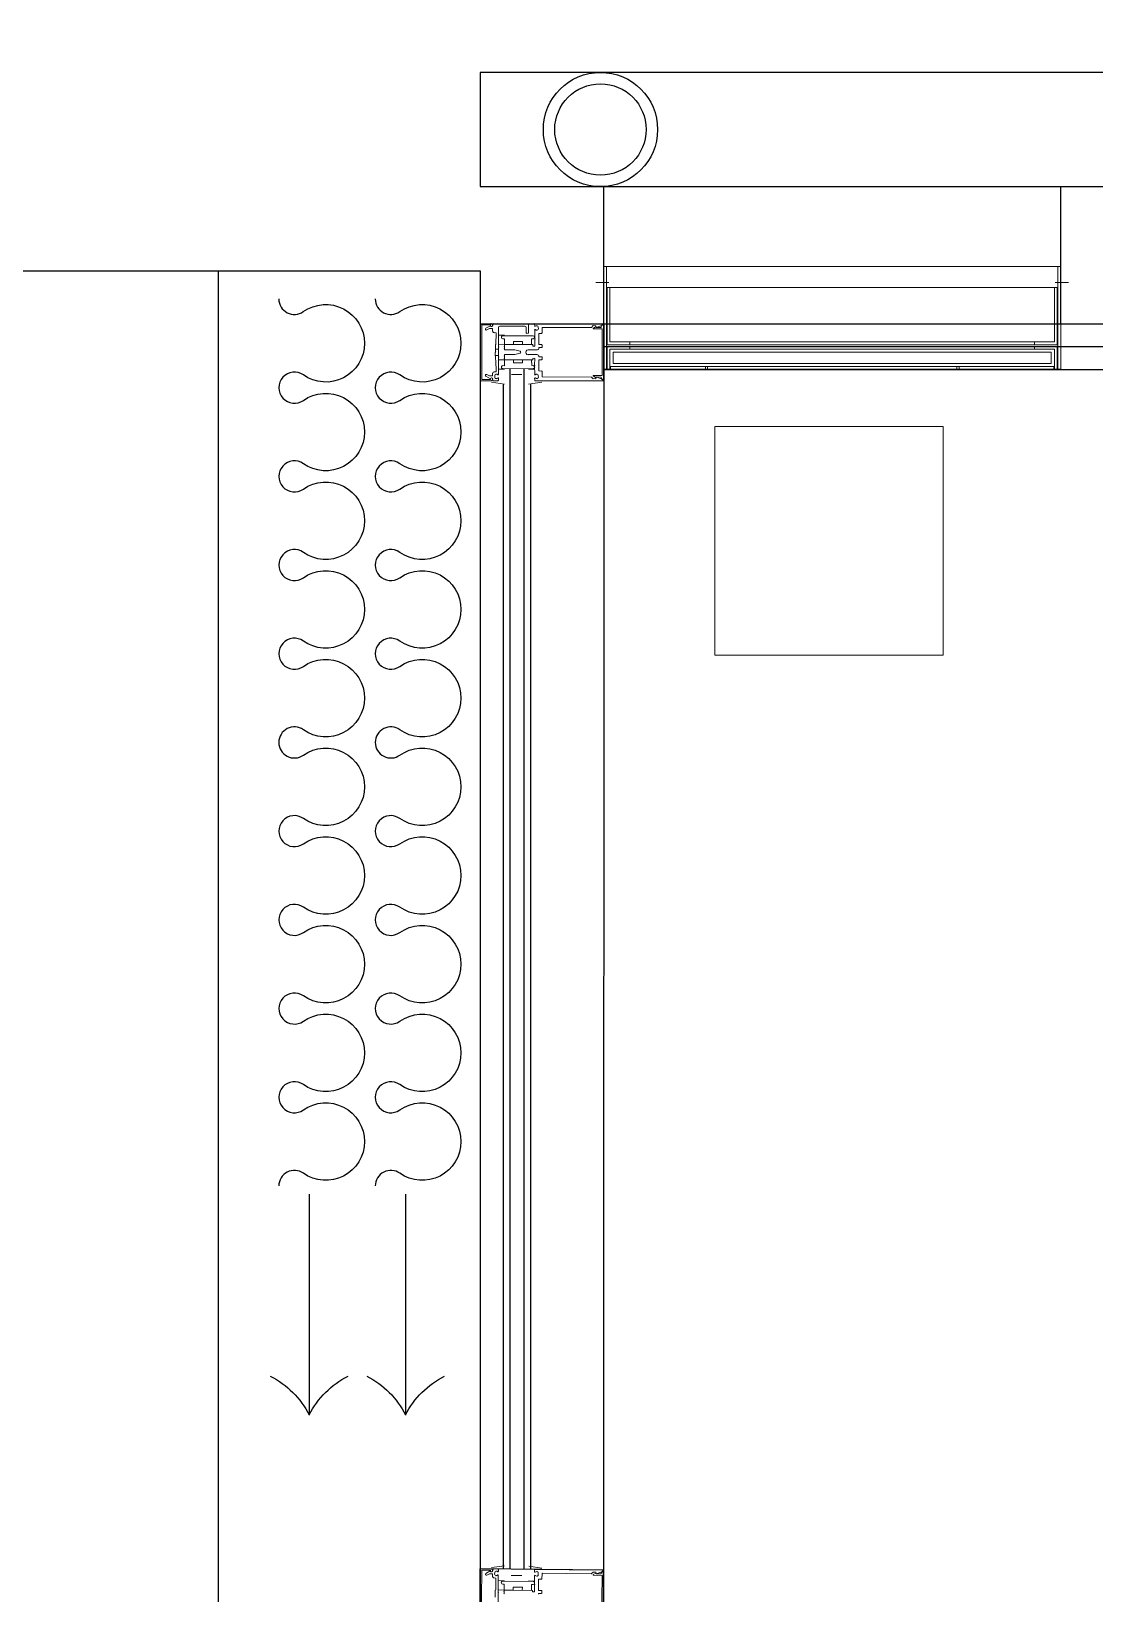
# Model space of a CAD drawing. Extents: x -678889171 to 586587, y -792238163 to 335485.
# Drawn here: x 90077 to 91007, y 61844 to 63212 of the extents above; entities that cross this region are included whole.
import ezdxf
from ezdxf.xclip import XClip

# ---------------------------------------------------------------- set-up
doc = ezdxf.new("R2010")
doc.units = 0
doc.header["$MEASUREMENT"] = 0
doc.header["$XCLIPFRAME"] = 2
doc.set_wipeout_variables(frame=1)
doc.layers.get('0').update_dxf_attribs({"color": 8})
for name, color, linetype in [('9TH-FURN$0$XR-A-TYP-3-4-6-8-10$0$I-CLNG', 252, 'Continuous'), ('XR-A-9TH-FLOOR$0$A-SITE-PATT', 252, 'Continuous'), ('XR-A-9TH-FLOOR$0$A-WALL', 252, 'Continuous'), ('XR-A-Access hatch$0$A-SITE-PATT', 252, 'Continuous'), ('XR-A-Access hatch$0$A-WALL', 252, 'Continuous'), ('XR-A-TYP 00(OUTER)$0$A-GLAZ', 252, 'Continuous'), ('XR-A-TYP 00(OUTER)$0$A-SEC-CLAD', 252, 'Continuous'), ('XR-A-TYP 00(OUTER)$0$A-SITE-PATT', 252, 'Continuous'), ('XR-A-TYP 00(OUTER)$0$A-WALL', 252, 'Continuous'), ('XR-A-TYP-4TH TO 10TH (OUTER)$0$A-DIM-IN', 252, 'Continuous'), ('XR-A-TYP-4TH TO 10TH (OUTER)$0$A-WALL', 252, 'Continuous'), ('XR-A-TYP34$0$XR-A-TYP-3-4-6-8-10$0$A-WALL', 252, 'Continuous'), ('XR-balcony drain (Tower A)$0$A-SITE-PATT', 252, 'Continuous'), ('XR-drainage Riser (Tower A)$0$A-FLOR-OPEN', 252, 'Continuous')]:
    doc.layers.add(name, color=color, linetype=linetype)
for name, color, linetype, lineweight in [('XR-A-Access hatch$0$A-HCH-15', 252, 'Continuous', 15), ('XR-A-Access hatch$0$A-LIN-10', 252, 'Continuous', 9), ('XR-A-Access hatch$0$A-LIN-20', 252, 'Continuous', 20), ('XR-A-TYP 00(OUTER)$0$Main entrance$0$A-ELEV-GLAZ', 252, 'Continuous', 20), ('XR-balcony drain (Tower A)$0$dim-in-m', 252, 'Continuous', 0)]:
    doc.layers.add(name, color=color, linetype=linetype, lineweight=lineweight)

# ---------------------------------------------------------------- blocks, each defined once
blk = doc.blocks.new('9TH-FURN$0$XR-A-TYP-3-4-6-8-10$0$XREF_1BR$0$05BDRAPE')
for points in [[(-500, 0, 0.608416), (-485.7, 27.6, -0.608416), (-450, 96.6, -0.608416), (-414.3, 27.7, 1.932003), (-385.7, 27.7, -0.608416), (-350, 96.6, -0.608416), (-314.3, 27.7, 1.932003), (-285.7, 27.7, -0.608416), (-250, 96.6, -0.608416), (-214.3, 27.7, 1.932003), (-185.7, 27.7, -0.608416), (-150, 96.6, -0.608416), (-114.3, 27.7, 1.932003), (-85.7, 27.7, -0.608416), (-50, 96.6, -0.608416), (-14.3, 27.7, 0.608436), (0, 0, -0.608416)], [(0, 0, 0.608416), (14.3, 27.7, -0.608416), (50, 96.6, -0.608416), (85.7, 27.7, 1.932003), (114.3, 27.7, -0.608416), (150, 96.6, -0.608416), (185.7, 27.7, 1.932003), (214.3, 27.7, -0.608416), (250, 96.6, -0.608416), (285.7, 27.7, 1.932003), (314.3, 27.7, -0.608416), (350, 96.6, -0.608416), (385.7, 27.7, 1.932003), (414.3, 27.7, -0.608416), (450, 96.6, -0.608416), (485.7, 27.7, 0.608436), (500, 0, -0.608416)]]:
    blk.add_lwpolyline(points, format="xyb")
blk = doc.blocks.new('9TH-FURN$0$XR-A-TYP-3-4-6-8-10$0$XREF_1BR$0$GUEST T1')
blk.add_line((-974.1, -13.6), (-1214.4, -13.6))
for centre, start, end in [((-1258, 72.1), 296.9731, 333.1823), ((-1258, -99.3), 26.8177, 63.0269)]:
    blk.add_arc(centre, 96.2, start, end)
at = {"xscale": -0.9651072330830278, "yscale": 0.9651072330830278, "zscale": 0.9651072330830278}
blk.add_blockref('9TH-FURN$0$XR-A-TYP-3-4-6-8-10$0$XREF_1BR$0$05BDRAPE', (-482.6, -46.6), dxfattribs=at)
blk = doc.blocks.new('9TH-FURN$0$XR-A-TYP-3-4-6-8-10$0$XREF_1BR$0$GS-1')
at = {"xscale": -0.8044866682359963, "yscale": 0.8044866682359963, "zscale": 0.8044866682359963, "rotation": 90}
for p in [(-31.1, 38.2), (53.3, 38.2)]:
    blk.add_blockref('9TH-FURN$0$XR-A-TYP-3-4-6-8-10$0$XREF_1BR$0$GUEST T1', p, dxfattribs=at)
blk = doc.blocks.new('XR-A-TYP 00(OUTER)$0$2nd floor towers$0$xref units$0$Sl-Dr-1500')
at = {"layer": 'XR-A-TYP 00(OUTER)$0$A-GLAZ'}
for p, q in [((2125, 7.9, 0), (2173.8, 7.9, 0)), ((2173.8, 7.9, 0), (2175, -100.1, 0)), ((475, -100.1, 0), (2175, -100.1, 0))]:
    blk.add_line(p, q, dxfattribs=at)
at = {"layer": 'XR-A-TYP 00(OUTER)$0$Main entrance$0$A-ELEV-GLAZ'}
for p, q in [((2170.6, 1.4, 0), (2172.3, 6.3, 0)), ((2171.5, 1.4, 0), (2170.6, 1.4, 0)), ((2172.1, -1.3, 0), (2172.1, 0.7, 0)), ((2172.3, 6.3, 0), (2173.5, 7.5, 0)), ((2173.8, 7.3, 0), (2174.5, -52)), ((2170.6, -2.8, 0), (2172.1, -1.3, 0)), ((2170.6, -2.8, 0), (2171.1, -45.5, 0)), ((2153.5, -49, 0), (2152.8, -49, 0)), ((2153.5, -46.6, 0), (2153.5, -49, 0)), ((2155.6, -46.1, 0), (2153.9, -46.1, 0)), ((2154.8, -52.8, 0), (2154.8, -54, 0)), ((2160.9, -52.5, 0), (2155, -52.6, 0)), ((2155.1, -54.2, 0), (2155.9, -54.2, 0)), ((2156.1, -49, 0), (2156, -46.5, 0)), ((2165.9, -48.9, 0), (2156.1, -49, 0)), ((2156.1, -54.4, 0), (2156.4, -79, 0)), ((2161.2, -52.2, 0), (2160.9, -52.5, 0)), ((2161.6, -52.5, 0), (2161.2, -52.2, 0)), ((2161.3, -53.8, 0), (2161.3, -55.2, 0)), ((2169, -52.4, 0), (2161.6, -52.5, 0)), ((2164.2, -80.3, 0), (2163.9, -53.8, 0)), ((2164.3, -52.5, 0), (2164.4, -57.8, 0)), ((2165.8, -46.4, 0), (2165.9, -48.9, 0)), ((2170.7, -45.9, 0), (2166.3, -46, 0)), ((2168.7, -50.3, 0), (2168.7, -50.5, 0)), ((2171.6, -49.2, 0), (2169.7, -49.3, 0)), ((2174.1, -52.4), (2172.3, -52.4, 0)), ((2172.6, -50.5, 0), (2172.6, -50.3, 0)), ((2177.4, -57.6, 0), (2175.7, -46.2)), ((2156.1, -55.2, 0), (2156.2, -63.2, 0)), ((2161.3, -55.2, 0), (2156.1, -55.2, 0)), ((2156.2, -63.2, 0), (2158.9, -63.1, 0)), ((2158.9, -63.1, 0), (2159, -71.1, 0)), ((2169.1, -63.7, 0), (2169.2, -72.9, 0)), ((2153.4, -79.1, 0), (2153.1, -79.4, 0)), ((2154.9, -79.1, 0), (2153.4, -79.1, 0)), ((2155.2, -79.4, 0), (2154.9, -79.1, 0)), ((2156.4, -79, 0), (2155.1, -79.1, 0)), ((2155.5, -79, 0), (2155.2, -79.4, 0)), ((2156.4, -79, 0), (2155.5, -79, 0)), ((2156.3, -71.1, 0), (2156.4, -79, 0)), ((2159, -71.1, 0), (2156.3, -71.1, 0)), ((2156.4, -79, 0), (2161.5, -79, 0)), ((2156.5, -84.3, 0), (2156.4, -79, 0)), ((2161.5, -79, 0), (2161.6, -80.3, 0)), ((2164.7, -84.2, 0), (2164.6, -78.9, 0)), ((2177.7, -78.8, 0), (2176.2, -90.2, 0)), ((2145.7, -84.4, 0), (2154, -84.4, 0)), ((2156.2, -87, 0), (2150.2, -87, 0)), ((2154, -84.4, 0), (2154.3, -84, 0)), ((2154.3, -84, 0), (2154.6, -84.3, 0)), ((2154.6, -84.3, 0), (2169.4, -84.2, 0)), ((2156.5, -84.3, 0), (2155.1, -84.3, 0)), ((2156.7, -86.4, 0), (2156.2, -87, 0)), ((2166.9, -86.3, 0), (2156.7, -86.4, 0)), ((2167, -87.9, 0), (2166.9, -86.3, 0)), ((2170.6, -89.2, 0), (2168.2, -89.2, 0)), ((2169, -86.1, 0), (2169, -86.3, 0)), ((2169.4, -94.3, 0), (2170.7, -92, 0)), ((2170.1, -87.4, 0), (2172, -87.3, 0)), ((2170.7, -92, 0), (2170.6, -89.2, 0)), ((2173.1, -91.2, 0), (2170.9, -95.1, 0)), ((2172.7, -84.1, 0), (2174.4, -84.1)), ((2173, -86.3, 0), (2173, -86, 0)), ((2173.2, -89.4, 0), (2173.6, -89.3, 0)), ((2173.8, -91, 0), (2173.2, -91, 0)), ((2174.2, -89.1), (2173.4, -89.1, 0)), ((2173.9, -98.7), (2173.8, -91, 0)), ((2174.8, -84.5), (2174.9, -88.5)), ((2174.9, -90.6), (2175, -100)), ((2175, -100), (2125, -100.5, 0)), ((2126, -99.3, 0), (2173.9, -98.7))]:
    blk.add_line(p, q, dxfattribs=at)
at = {"layer": 'XR-A-TYP 00(OUTER)$0$Main entrance$0$A-ELEV-GLAZ', "elevation": 0}
blk.add_lwpolyline([(2173.2, 8, -0.668179), (2173.3, 7.6), (2171.6, 5.9), (2170.5, 5.8), (2170.6, 1.4), (2171.3, 1.4), (2169.9, -1.1, -0.767327), (2169.3, -0.9), (2169.2, 6.7), (2128.4, 6.2), (2128.5, -1.4, -0.767327), (2127.9, -1.5), (2126.5, 0.9), (2127.2, 0.9), (2127.1, 5.4), (2126.1, 5.4), (2124.3, 7.1, -0.668179), (2124.5, 7.5)], format="xyb", close=True, dxfattribs=at)
at = {"layer": 'XR-A-TYP 00(OUTER)$0$Main entrance$0$A-ELEV-GLAZ'}
for centre, radius, start, end in [((2171.5, 0.7, 0), 0.635, 0.6287, 90.6287), ((2173.6, 7.3, 0), 0.211, 0.6287, 135.6287), ((2153.9, -46.5, 0), 0.423, 90.6287, 180.6287), ((2155, -52.8, 0), 0.212, 90.6287, 180.6287), ((2155.1, -54, 0), 0.212, 180.6287, 270.6287), ((2155.6, -46.5, 0), 0.423, 0.6287, 90.6287), ((2155.9, -54.4, 0), 0.212, 0.6287, 90.6287), ((2162.6, -53.8, 0), 1.32, 0.6287, 180.6287), ((2166.3, -46.4, 0), 0.423, 90.6287, 180.6287), ((2169.7, -50.3, 0), 1.06, 90.6287, 180.6287), ((2170.6, -50.5, 0), 1.91, 180.6287, 225.8184), ((2169, -52.1, 0), 0.318, 270.6287, 45.8184), ((2170.7, -45.5, 0), 0.423, 270.6287, 0.6287), ((2171.6, -50.3, 0), 1.06, 0.6287, 90.6287), ((2172.3, -52.1, 0), 0.318, 135.439, 270.6287), ((2170.7, -50.5, 0), 1.91, 315.439, 0.6287), ((2174, -52), 0.423, 270.6287, 0.6287), ((2162.9, -80.3, 0), 1.32, 180.6287, 0.6287), ((2168.2, -87.9, 0), 1.27, 180.6287, 270.6287), ((2171, -86.1, 0), 1.91, 135.439, 180.6287), ((2170.1, -86.3, 0), 1.06, 180.6287, 270.6287), ((2170.2, -94.7, 0), 0.847, 150.6287, 330.6287), ((2169.4, -84.5, 0), 0.318, 315.439, 90.6287), ((2172, -86.3, 0), 1.06, 270.6287, 0.6287), ((2172.7, -84.5, 0), 0.318, 90.6287, 225.8184), ((2171.1, -86.1, 0), 1.91, 0.6287, 45.8184), ((2173.4, -90.2, 0), 1.06, 90.6287, 251.9658), ((2173.2, -90.2, 0), 0.847, 90.6287, 270.6287), ((2173.6, -90.6, 0), 1.27, 0.6287, 90.6287), ((2174.2, -88.5), 0.635, 270.6287, 0.6287), ((2174.4, -84.6), 0.423, 0.6287, 90.6287)]:
    blk.add_arc(centre, radius, start, end, dxfattribs=at)
blk = doc.blocks.new('XR-A-TYP 00(OUTER)$0$m')
at = {"layer": 'XR-A-TYP 00(OUTER)$0$Main entrance$0$A-ELEV-GLAZ'}
for p, q in [((12663.8, 190964.2, 0), (12662.7, 190933.4, 0)), ((12663.8, 190964.2, 0), (12663.6, 190960.2, 0)), ((12664.2, 190975.7, 0), (12663.8, 190966.3, 0)), ((12664.2, 190975.7, 0), (12663.8, 190966.3, 0)), ((12714.1, 190973.9, 0), (12664.2, 190975.7, 0)), ((12665.3, 190964.8, 0), (12664.4, 190964.8, 0)), ((12665.3, 190964.8, 0), (12664.4, 190964.8, 0)), ((12664.9, 190966.7, 0), (12665.2, 190974.4, 0)), ((12665.5, 190966.6, 0), (12664.9, 190966.7, 0)), ((12665.1, 190965, 0), (12665.5, 190965, 0)), ((12665.2, 190974.4, 0), (12713, 190972.7, 0)), ((12668, 190970.6, 0), (12665.7, 190966.8, 0)), ((12668, 190964.7, 0), (12668.1, 190967.5, 0)), ((12670.4, 190964.6, 0), (12668, 190964.7, 0)), ((12668.1, 190967.5, 0), (12669.5, 190969.7, 0)), ((12708.4, 190968.3, 0), (12709.6, 190966, 0)), ((12709.6, 190966, 0), (12709.5, 190963.2, 0)), ((12712, 190965.1, 0), (12709.9, 190969.1, 0)), ((12712.8, 190965, 0), (12712.1, 190965, 0)), ((12713, 190972.7, 0), (12712.8, 190965, 0)), ((12713.8, 190964.5, 0), (12714.1, 190973.9, 0)), ((12716.3, 190952.6, 0), (12715.1, 190964.1, 0)), ((12664.9, 190936.7, 0), (12665.7, 190958.5, 0)), ((12667, 190959.7, 0), (12683.8, 190959.1, 0)), ((12671.6, 190961.6, 0), (12671.6, 190963.3, 0)), ((12681.8, 190961.3, 0), (12671.6, 190961.6, 0)), ((12674, 190955.5, 0), (12673.1, 190929, 0)), ((12673.7, 190959.4, 0), (12673.6, 190954.2, 0)), ((12676.6, 190954.1, 0), (12676.7, 190955.4, 0)), ((12681.8, 190953.9, 0), (12676.6, 190954.1, 0)), ((12681.8, 190953.9, 0), (12680.9, 190929.2, 0)), ((12681.5, 190945.9, 0), (12681.8, 190953.9, 0)), ((12682.3, 190961.8, 0), (12681.8, 190961.3, 0)), ((12681.8, 190953.9, 0), (12682, 190959.2, 0)), ((12682.6, 190953.8, 0), (12681.8, 190953.9, 0)), ((12683.1, 190953.8, 0), (12681.8, 190953.9, 0)), ((12683.3, 190959.1, 0), (12682, 190959.2, 0)), ((12688.4, 190961.6, 0), (12682.3, 190961.8, 0)), ((12683, 190954.1, 0), (12682.6, 190953.8, 0)), ((12683.3, 190953.8, 0), (12683, 190954.1, 0)), ((12684.8, 190953.8, 0), (12683.3, 190953.8, 0)), ((12683.8, 190959.1, 0), (12684.1, 190958.8, 0)), ((12684.1, 190958.8, 0), (12684.5, 190959.1, 0)), ((12684.5, 190959.1, 0), (12692.7, 190958.8, 0)), ((12685.1, 190954.1, 0), (12684.8, 190953.8, 0)), ((12685.4, 190953.7, 0), (12685.1, 190954.1, 0)), ((12686.3, 190953.7, 0), (12685.4, 190953.7, 0)), ((12685.8, 190959, 0), (12685.9, 190961.7, 0)), ((12686, 190944.6, 0), (12686.3, 190953.7, 0)), ((12688.7, 190961.2, 0), (12688.4, 190961.6, 0)), ((12689, 190961.6, 0), (12688.7, 190961.2, 0)), ((12695, 190961.3, 0), (12689, 190961.6, 0)), ((12690.5, 190953.6, 0), (12690.2, 190944.5, 0)), ((12691.4, 190953.5, 0), (12690.5, 190953.6, 0)), ((12691.4, 190958.8, 0), (12691.5, 190961.5, 0)), ((12691.7, 190953.8, 0), (12691.4, 190953.5, 0)), ((12692, 190953.5, 0), (12691.7, 190953.8, 0)), ((12693.5, 190953.4, 0), (12692, 190953.5, 0)), ((12692.7, 190958.8, 0), (12693, 190958.4, 0)), ((12693, 190958.4, 0), (12693.3, 190958.8, 0)), ((12693.3, 190958.8, 0), (12708.1, 190958.2, 0)), ((12693.9, 190953.8, 0), (12693.5, 190953.4, 0)), ((12695, 190953.4, 0), (12693.7, 190953.4, 0)), ((12695.2, 190958.7, 0), (12693.9, 190958.7, 0)), ((12694.2, 190953.4, 0), (12693.9, 190953.8, 0)), ((12694.1, 190928.8, 0), (12695, 190953.4, 0)), ((12695, 190953.4, 0), (12694.2, 190953.4, 0)), ((12694.7, 190945.5, 0), (12695, 190953.4, 0)), ((12695.5, 190960.8, 0), (12695, 190961.3, 0)), ((12695.2, 190958.7, 0), (12695, 190953.4, 0)), ((12695, 190953.4, 0), (12700.2, 190953.2, 0)), ((12705.7, 190960.4, 0), (12695.5, 190960.8, 0)), ((12700.2, 190953.2, 0), (12700.2, 190954.5, 0)), ((12702.9, 190954.4, 0), (12701.9, 190928, 0)), ((12703.4, 190958.4, 0), (12703.2, 190953.1, 0)), ((12705.8, 190962, 0), (12705.7, 190960.4, 0)), ((12709.5, 190963.2, 0), (12707.1, 190963.3, 0)), ((12707.8, 190960.1, 0), (12707.9, 190960.4, 0)), ((12708.9, 190961.4, 0), (12710.8, 190961.3, 0)), ((12711.4, 190958.1, 0), (12713.1, 190958, 0)), ((12711.8, 190960.2, 0), (12711.8, 190960, 0)), ((12712.1, 190963.3, 0), (12712.5, 190963.3, 0)), ((12713.1, 190963, 0), (12712.3, 190963.1, 0)), ((12713.6, 190958.5, 0), (12713.7, 190962.4, 0)), ((12678.6, 190938.1, 0), (12678.9, 190946, 0)), ((12681.2, 190938, 0), (12678.6, 190938.1, 0)), ((12678.9, 190946, 0), (12681.5, 190945.9, 0)), ((12680.9, 190930.1, 0), (12681.2, 190938, 0)), ((12687, 190940, 0), (12686, 190944.6, 0)), ((12690.2, 190944.5, 0), (12688.8, 190939.9, 0)), ((12694.2, 190929.6, 0), (12694.5, 190937.5, 0)), ((12694.5, 190937.5, 0), (12697.1, 190937.4, 0)), ((12697.4, 190945.4, 0), (12694.7, 190945.5, 0)), ((12697.1, 190937.4, 0), (12697.4, 190945.4, 0)), ((12707.4, 190937.8, 0), (12707.7, 190946.9, 0)), ((12662.5, 190927.7, 0), (12660.3, 190868.4)), ((12662.5, 190927.7, 0), (12660.3, 190868.4)), ((12662.7, 190933.4, 0), (12670.5, 190933.1, 0)), ((12664.6, 190928, 0), (12662.9, 190928.1, 0)), ((12664.2, 190925.9, 0), (12664.2, 190926.1, 0)), ((12667.1, 190924.7, 0), (12665.2, 190924.8, 0)), ((12670.6, 190935.2, 0), (12666.1, 190935.4, 0)), ((12675.4, 190927.6, 0), (12667.9, 190927.9, 0)), ((12668.2, 190926, 0), (12668.2, 190925.8, 0)), ((12670.9, 190924.2, 0), (12670.8, 190921.7, 0)), ((12680.7, 190923.8, 0), (12670.9, 190924.2, 0)), ((12671.1, 190933.7, 0), (12671.2, 190934.5, 0)), ((12675.7, 190927.3, 0), (12675.4, 190927.6, 0)), ((12675.7, 190928.9, 0), (12675.8, 190930.3, 0)), ((12676, 190927.6, 0), (12675.7, 190927.3, 0)), ((12675.8, 190930.3, 0), (12680.9, 190930.1, 0)), ((12681.9, 190927.4, 0), (12676, 190927.6, 0)), ((12680.6, 190921.4, 0), (12680.7, 190923.8, 0)), ((12681.1, 190929, 0), (12682, 190929, 0)), ((12682.2, 190928.8, 0), (12682.1, 190927.6, 0)), ((12683.9, 190923.7, 0), (12683.2, 190923.7, 0)), ((12683.2, 190923.7, 0), (12683.2, 190921.3, 0)), ((12685.5, 190933, 0), (12685.3, 190924.9, 0)), ((12689.5, 190924.8, 0), (12689.8, 190932.8, 0)), ((12691.4, 190923.4, 0), (12690.7, 190923.5, 0)), ((12691.3, 190921, 0), (12691.4, 190923.4, 0)), ((12692.8, 190927.2, 0), (12692.9, 190928.4, 0)), ((12698.9, 190926.8, 0), (12693, 190927, 0)), ((12693.1, 190928.6, 0), (12693.9, 190928.6, 0)), ((12703.7, 190923, 0), (12693.9, 190923.3, 0)), ((12693.9, 190923.3, 0), (12693.9, 190920.9, 0)), ((12699.3, 190929.4, 0), (12694.2, 190929.6, 0)), ((12699.2, 190926.5, 0), (12698.9, 190926.8, 0)), ((12699.5, 190926.8, 0), (12699.2, 190926.5, 0)), ((12699.3, 190928.1, 0), (12699.3, 190929.4, 0)), ((12707, 190926.5, 0), (12699.5, 190926.8, 0)), ((12702.3, 190926.7, 0), (12702.5, 190932, 0)), ((12703.7, 190920.6, 0), (12703.7, 190923, 0)), ((12706.6, 190924.4, 0), (12706.6, 190924.6, 0)), ((12709.5, 190923.2, 0), (12707.6, 190923.3, 0)), ((12712, 190926.3, 0), (12710.3, 190926.4, 0)), ((12710.3, 190866.6), (12712.4, 190925.9, 0)), ((12710.6, 190924.5, 0), (12710.5, 190924.2, 0)), ((12715.5, 190931.5, 0), (12713.5, 190920.1, 0)), ((12665.5, 190921.1, 0), (12664, 190878.4)), ((12670.4, 190921.3, 0), (12666, 190921.5, 0)), ((12682.7, 190920.9, 0), (12681, 190920.9, 0)), ((12693.4, 190920.5, 0), (12691.7, 190920.6, 0)), ((12708.5, 190920, 0), (12704.1, 190920.1, 0)), ((12707.4, 190876.8), (12708.9, 190919.5, 0)), ((12660.7, 190868.2), (12661.9, 190869.3)), ((12661.9, 190869.3), (12663.9, 190874.2)), ((12662.4, 190876.9), (12664, 190878.4)), ((12662.4, 190874.9), (12662.4, 190876.9)), ((12663.9, 190874.2), (12663, 190874.3)), ((12708.1, 190872.7), (12707.2, 190872.7)), ((12707.2, 190872.7), (12708.9, 190867.7)), ((12707.4, 190876.8), (12708.8, 190875.3)), ((12708.8, 190875.3), (12708.7, 190873.3)), ((12708.9, 190867.7), (12709.9, 190866.5))]:
    blk.add_line(p, q, dxfattribs=at)
at = {"layer": 'XR-A-TYP 00(OUTER)$0$Main entrance$0$A-ELEV-GLAZ', "elevation": 0}
blk.add_lwpolyline([(12709.6, 190866, 0.668179), (12709.8, 190866.3), (12708.1, 190868.2), (12707.1, 190868.2), (12707.2, 190872.7), (12707.9, 190872.7), (12706.6, 190875.1, 0.767327), (12706, 190875), (12705.7, 190867.4), (12665, 190868.9), (12665.2, 190876.4, 0.767327), (12664.7, 190876.6), (12663.2, 190874.3), (12663.9, 190874.2), (12663.7, 190869.7), (12662.7, 190869.8), (12660.8, 190868.1, 0.668179), (12661, 190867.7)], format="xyb", close=True, dxfattribs=at)
at = {"layer": 'XR-A-TYP 00(OUTER)$0$Main entrance$0$A-ELEV-GLAZ'}
for centre, radius, start, end in [((12665.1, 190966.2, 0), 1.27, 177.9564, 267.9564), ((12664.4, 190964.1, 0), 0.635, 87.9564, 177.9564), ((12664.4, 190964.1, 0), 0.635, 87.9564, 177.9564), ((12665.3, 190965.8, 0), 1.06, 267.9564, 69.2935), ((12665.5, 190965.8, 0), 0.847, 267.9564, 87.9564), ((12668.8, 190970.1, 0), 0.847, 327.9564, 147.9564), ((12670.4, 190963.3, 0), 1.27, 357.9564, 87.9564), ((12709.2, 190968.7, 0), 0.847, 27.9564, 207.9564), ((12712.3, 190964.1, 0), 1.06, 106.6194, 267.9564), ((12712.1, 190964.1, 0), 0.847, 87.9564, 267.9564), ((12712.5, 190964.5, 0), 1.27, 267.9564, 357.9564), ((12666.9, 190958.4, 0), 1.27, 87.9564, 177.9564), ((12675.4, 190955.4, 0), 1.32, 357.9564, 177.9564), ((12701.5, 190954.5, 0), 1.32, 357.9564, 177.9564), ((12707.1, 190962, 0), 1.27, 87.9564, 177.9564), ((12709.7, 190960.1, 0), 1.91, 177.9564, 223.1461), ((12708.9, 190960.3, 0), 1.06, 87.9564, 177.9564), ((12708.1, 190958.5, 0), 0.318, 267.9564, 43.1461), ((12710.8, 190960.2, 0), 1.06, 357.9564, 87.9564), ((12711.4, 190958.4, 0), 0.318, 132.7668, 267.9564), ((12709.9, 190960.1, 0), 1.91, 312.7668, 357.9564), ((12713.1, 190962.4, 0), 0.635, 357.9564, 87.9564), ((12713.2, 190958.5, 0), 0.423, 267.9564, 357.9564), ((12666.2, 190936.6, 0), 1.27, 177.9564, 267.9564), ((12687.9, 190940.2, 0), 0.911, 192.9564, 342.9564), ((12662.9, 190927.6, 0), 0.423, 87.9564, 177.9564), ((12666.1, 190926.1, 0), 1.91, 132.7668, 177.9564), ((12665.3, 190925.9, 0), 1.06, 177.9564, 267.9564), ((12664.6, 190927.7, 0), 0.318, 312.7668, 87.9564), ((12667.1, 190925.8, 0), 1.06, 267.9564, 357.9564), ((12667.9, 190927.6, 0), 0.318, 87.9564, 223.1461), ((12666.3, 190926, 0), 1.91, 357.9564, 43.1461), ((12670.5, 190933.7, 0), 0.635, 267.9564, 357.9564), ((12670.5, 190934.6, 0), 0.635, 357.9564, 87.9564), ((12674.4, 190929, 0), 1.32, 177.9564, 357.9564), ((12681.1, 190929.2, 0), 0.212, 177.9564, 267.9564), ((12681.9, 190927.6, 0), 0.212, 267.9564, 357.9564), ((12681.9, 190928.8, 0), 0.212, 357.9564, 87.9564), ((12684, 190925, 0), 1.27, 267.9564, 357.9564), ((12687.7, 190932.9, 0), 2.12, 357.9564, 177.9564), ((12690.8, 190924.7, 0), 1.27, 177.9564, 267.9564), ((12693, 190927.2, 0), 0.212, 177.9564, 267.9564), ((12693.1, 190928.4, 0), 0.212, 87.9564, 177.9564), ((12693.9, 190928.8, 0), 0.212, 267.9564, 357.9564), ((12700.6, 190928, 0), 1.32, 177.9564, 357.9564), ((12708.5, 190924.5, 0), 1.91, 132.7668, 177.9564), ((12707.6, 190924.4, 0), 1.06, 177.9564, 267.9564), ((12707, 190926.2, 0), 0.318, 312.7668, 87.9564), ((12709.5, 190924.3, 0), 1.06, 267.9564, 357.9564), ((12710.3, 190926.1, 0), 0.318, 87.9564, 223.1461), ((12708.6, 190924.5, 0), 1.91, 357.9564, 43.1461), ((12712, 190925.9, 0), 0.423, 357.9564, 87.9564), ((12665.9, 190921.1, 0), 0.423, 87.9564, 177.9564), ((12670.4, 190921.7, 0), 0.423, 267.9564, 357.9564), ((12681, 190921.4, 0), 0.423, 177.9564, 267.9564), ((12682.7, 190921.3, 0), 0.423, 267.9564, 357.9564), ((12691.7, 190921, 0), 0.423, 177.9564, 267.9564), ((12693.4, 190920.9, 0), 0.423, 267.9564, 357.9564), ((12704.1, 190920.5, 0), 0.423, 177.9564, 267.9564), ((12708.5, 190919.5, 0), 0.423, 357.9564, 87.9564), ((12660.6, 190868.4), 0.211, 177.9564, 312.9564), ((12663, 190874.9), 0.635, 177.9564, 267.9564), ((12708.1, 190873.3), 0.635, 267.9564, 357.9564), ((12710.1, 190866.6), 0.211, 222.9564, 357.9564)]:
    blk.add_arc(centre, radius, start, end, dxfattribs=at)
blk = doc.blocks.new('XR-A-TYP 00(OUTER)')
at = {"layer": 'XR-A-TYP 00(OUTER)$0$A-GLAZ'}
for p, q in [((93270, 49433.7), (93270, 45495.8)), ((93270, 49433.7), (93270, 49041.2)), ((93378, 49433.7), (93377.9, 45603.7)), ((93290, 49394.3), (93290, 49393.9)), ((93296, 49394.3), (93296, 48343.5)), ((93308, 49394.3), (93308, 48343.4)), ((93314, 49394.3), (93314, 49393.9)), ((93290, 49381), (93290, 48343.5)), ((93314, 49381.1), (93314, 48343.3))]:
    blk.add_line(p, q, dxfattribs=at)
at = {"layer": 'XR-A-TYP 00(OUTER)$0$A-SEC-CLAD'}
for points in [[(93378, 49393.7), (95041.3, 49393.7), (95041.3, 49813.7), (93378, 49813.7)], [(93378, 49413.7), (95021.3, 49413.7), (95021.3, 49793.7), (93378, 49793.7)]]:
    blk.add_lwpolyline(points, dxfattribs=at)
at = {"layer": 'XR-A-TYP 00(OUTER)$0$A-WALL'}
for points in [[(93270, 49433.7), (95001.3, 49433.7), (95001.3, 49773.7), (93270, 49773.7)], [(93270, 49553.7), (94881.3, 49553.7), (94881.3, 49653.7), (93270, 49653.7)], [(93270, 49480.1), (93270, 49433.7)]]:
    blk.add_lwpolyline(points, dxfattribs=at)
at = {"layer": 'XR-A-TYP 00(OUTER)$0$A-WALL', "elevation": 0}
blk.add_lwpolyline([(93270, 49653.7), (93270, 49553.7)], dxfattribs=at)
at = {"layer": 'XR-A-TYP 00(OUTER)$0$A-GLAZ', "xscale": -0.9999999999999996, "zscale": -0.9999999999999996, "rotation": 269.9999993415981}
blk.add_blockref('XR-A-TYP 00(OUTER)$0$2nd floor towers$0$xref units$0$Sl-Dr-1500', (93370, 46168.8, 0), dxfattribs=at)
at = {"layer": 'XR-A-TYP 00(OUTER)$0$A-SITE-PATT', "xscale": -0.9999999999999984, "rotation": 87.95756987563848}
blk.add_blockref('XR-A-TYP 00(OUTER)$0$m', (284575.7, 55283.6, 0), dxfattribs=at)
blk = doc.blocks.new('XR-drainage Riser (Tower A)')
at = {"layer": 'XR-drainage Riser (Tower A)$0$A-FLOR-OPEN'}
for radius in [50, 40]:
    blk.add_circle((93375.2, 49603.7), radius, dxfattribs=at)
blk = doc.blocks.new('XR-balcony drain (Tower A)')
at = {"layer": 'XR-balcony drain (Tower A)$0$dim-in-m'}
blk.add_lwpolyline([(93475.2, 49143.7), (93475.2, 49343.7), (93675.2, 49343.7), (93675.2, 49143.7)], close=True, dxfattribs=at)
at = {"layer": 'XR-balcony drain (Tower A)$0$A-SITE-PATT'}
blk.add_blockref('XR-drainage Riser (Tower A)', (0, 0), dxfattribs=at)
blk = doc.blocks.new('XR-A-TYP-4TH TO 10TH (OUTER)')
at = {"layer": 'XR-A-TYP-4TH TO 10TH (OUTER)$0$A-DIM-IN'}
ref = blk.add_blockref('XR-A-TYP 00(OUTER)', (0, 0), dxfattribs=at)
XClip(ref).set_block_clipping_path([(19908.0302680896, -24395.0039034439), (141486.3941120692, 77630.6383366612)])
at = {"layer": 'XR-A-TYP-4TH TO 10TH (OUTER)$0$A-WALL'}
blk.add_blockref('XR-balcony drain (Tower A)', (0, 0), dxfattribs=at)
blk = doc.blocks.new('XR-A-TYP34')
at = {"layer": 'XR-A-TYP34$0$XR-A-TYP-3-4-6-8-10$0$A-WALL'}
blk.add_line((83040.6, 49480.1), (93270, 49480.1), dxfattribs=at)
blk = doc.blocks.new('*U1592')
at = {"layer": 'XR-A-Access hatch$0$A-HCH-15'}
for p, q in [((3708.8, 1778.7), (3710.8, 1778.7)), ((3930.8, 1778.7), (3928.8, 1778.7)), ((3708.8, 1776.2), (3710.8, 1776.2)), ((3930.8, 1776.2), (3928.8, 1776.2))]:
    blk.add_line(p, q, dxfattribs=at)
at = {"layer": 'XR-A-Access hatch$0$A-LIN-10'}
for p, q in [((3622.3, 1866.2), (4017.3, 1866.2)), ((3625.3, 1847.7), (4014.3, 1847.7)), ((3642.8, 1800.2), (3996.8, 1800.2)), ((3642.8, 1797.7), (3996.8, 1797.7)), ((3642.8, 1796.2), (3996.8, 1796.2)), ((3642.8, 1793.7), (3996.8, 1793.7))]:
    blk.add_line(p, q, dxfattribs=at)
at = {"layer": 'XR-A-Access hatch$0$A-LIN-20'}
for p, q in [((3624.5, 1852.2), (3613.1, 1852.2)), ((3622.8, 1797.7), (3622.8, 1847.7)), ((3622.8, 1847.7), (3625.3, 1847.7)), ((3625.3, 1847.7), (3625.3, 1800.2)), ((4014.3, 1847.7), (4014.3, 1800.2)), ((4016.8, 1847.7), (4014.3, 1847.7)), ((4015.1, 1852.2), (4026.6, 1852.2)), ((4016.8, 1797.7), (4016.8, 1847.7)), ((3642.8, 1797.7), (3622.8, 1797.7)), ((3622.8, 1796.2), (3622.8, 1776.2)), ((3642.8, 1796.2), (3622.8, 1796.2)), ((3625.3, 1800.2), (3642.8, 1800.2)), ((3625.3, 1776.2), (3625.3, 1793.7)), ((3625.3, 1793.7), (3642.8, 1793.7)), ((3642.8, 1800.2), (3642.8, 1797.7)), ((3642.8, 1793.7), (3642.8, 1796.2)), ((4014.3, 1800.2), (3996.8, 1800.2)), ((3996.8, 1800.2), (3996.8, 1797.7)), ((3996.8, 1797.7), (4016.8, 1797.7)), ((3996.8, 1796.2), (4016.8, 1796.2)), ((3996.8, 1793.7), (3996.8, 1796.2)), ((4014.3, 1793.7), (3996.8, 1793.7)), ((4014.3, 1776.2), (4014.3, 1793.7)), ((4016.8, 1796.2), (4016.8, 1776.2)), ((3708.8, 1778.7), (3625.8, 1778.7)), ((3625.8, 1776.2), (3625.8, 1778.7)), ((3628.2, 1791.2), (4011.4, 1791.2)), ((3628.2, 1791.2), (3628.2, 1781.2)), ((3628.2, 1781.2), (4011.4, 1781.2)), ((3708.8, 1776.2), (3708.8, 1778.7)), ((3928.8, 1778.7), (3710.8, 1778.7)), ((3710.8, 1776.2), (3710.8, 1778.7)), ((3928.8, 1776.2), (3928.8, 1778.7)), ((3930.8, 1778.7), (4013.8, 1778.7)), ((3930.8, 1776.2), (3930.8, 1778.7)), ((4011.4, 1791.2), (4011.4, 1781.2)), ((4013.8, 1776.2), (4013.8, 1778.7)), ((3622.8, 1776.2), (3625.3, 1776.2)), ((3708.8, 1776.2), (3625.8, 1776.2)), ((3928.8, 1776.2), (3710.8, 1776.2)), ((3930.8, 1776.2), (4013.8, 1776.2)), ((4016.8, 1776.2), (4014.3, 1776.2))]:
    blk.add_line(p, q, dxfattribs=at)
for points in [[(3622.3, 1776.2), (3622.3, 1866.2), (3619.8, 1866.2), (3619.8, 1776.2)], [(4017.3, 1776.2), (4017.3, 1866.2), (4019.8, 1866.2), (4019.8, 1776.2)]]:
    blk.add_lwpolyline(points, close=True, dxfattribs=at)
blk = doc.blocks.new('XR-A-Access hatch')
at = {"layer": 'XR-A-Access hatch$0$A-SITE-PATT', "xscale": -0.9999999999999996, "rotation": 0.00727056401204074}
blk.add_blockref('*U1592', (97398, 47618.1), dxfattribs=at)
at = {"layer": 'XR-A-Access hatch$0$A-WALL'}
for p, q in [((93378, 49433.7), (93378, 49553.7)), ((93778, 49433.8), (93778, 49553.8))]:
    blk.add_line(p, q, dxfattribs=at)

msp = doc.modelspace()

# ---------------------------------------------------------------- linework, layer by layer
at = {"layer": '9TH-FURN$0$XR-A-TYP-3-4-6-8-10$0$I-CLNG'}
msp.add_lwpolyline([(90240.1, 63002.2), (90240.1, 59577.1)], dxfattribs=at)

# ---------------------------------------------------------------- block references
at = {"layer": '9TH-FURN$0$XR-A-TYP-3-4-6-8-10$0$I-CLNG', "extrusion": (4.77035e-08, -1.06346e-10, -1), "xscale": -1, "zscale": -1, "rotation": 180}
msp.add_blockref('9TH-FURN$0$XR-A-TYP-3-4-6-8-10$0$XREF_1BR$0$GS-1', (-90384.1, 63015.7, 0), dxfattribs=at)
at = {"layer": 'XR-A-9TH-FLOOR$0$A-SITE-PATT'}
msp.add_blockref('XR-A-TYP-4TH TO 10TH (OUTER)', (-2800.4, 13522.1), dxfattribs=at)

# ---------------------------------------------------------------- next in the draw order: block references
at = {"layer": 'XR-A-9TH-FLOOR$0$A-WALL'}
msp.add_blockref('XR-A-TYP34', (-2800.4, 13522.1), dxfattribs=at)

# ---------------------------------------------------------------- next in the draw order: block references
msp.add_blockref('XR-A-Access hatch', (-2800.4, 13522.1), dxfattribs=at)

doc.saveas('drawing.dxf')
